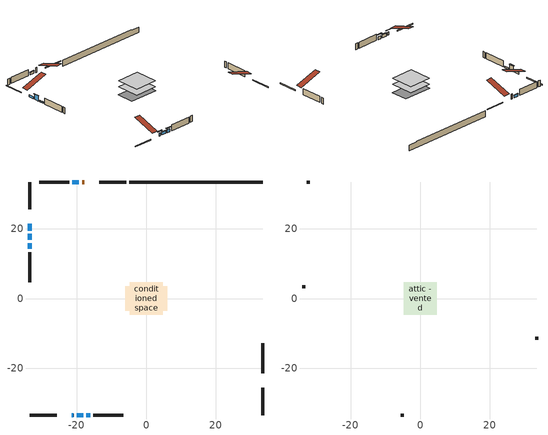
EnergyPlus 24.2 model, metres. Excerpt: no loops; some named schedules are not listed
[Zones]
conditioned space
 floor adiabatic (AdiabaticFloorConstruction): -4.71,-4.71 -4.71,4.71 4.71,4.71 4.71,-4.71 z0.76
 floor foundation (Slab1 construction): -6.08,-3.49 -6.08,3.49 6.08,3.49 6.08,-3.49 z-1.68
 wall outside (RimJoist1 construction): -5.78,33.42 -13.55,33.42 / -33.42,-33.42 -25.66,-33.42 / -33.42,33.42 -33.42,25.66 / 33.42,-33.42 33.42,-25.66 z0.76:1.06
 wall outside (AdiabaticWallConstruction 1): -17.83,33.42 -18.43,33.42 z0.76:2.79
 wall outside (AdiabaticWallConstruction): -21.38,-33.42 -20.87,-33.42 / -17.19,-33.42 -16.07,-33.42 z0.76:1.93; -19.94,-33.42 -18.11,-33.42 z0.76:1.88; -33.42,21.38 -33.42,19.45 z0.76:1.52; -33.42,18.52 -33.42,16.79 z0.76:2.87; -19.35,33.42 -21.18,33.42 z0.76:1.73; -33.42,15.87 -33.42,14.23 z0.76:1.32
 wall outside (Wall1 construction): -22.11,33.42 -30.72,33.42 / -15.14,-33.42 -6.53,-33.42 / -33.42,13.31 -33.42,4.7 / 33.42,-21.38 33.42,-12.78 z0.76:3.2
 wall foundation (FoundationWall1 construction): -4.86,33.42,-1.68 -4.86,33.42,0.76 29.6,33.42,0.76 29.6,33.42,0.52 33.42,33.42,0.52 33.42,33.42,-1.68
 window (WindowConstruction 5): -21.38,-33.42 -20.87,-33.42 z0.76:1.93
 window (WindowConstruction): -19.94,-33.42 -18.11,-33.42 z0.76:1.88
 window (WindowConstruction 1): -17.19,-33.42 -16.07,-33.42 z0.76:1.93
 window (WindowConstruction 2): -33.42,21.38 -33.42,19.45 z0.76:1.52
 window (WindowConstruction 3): -33.42,18.52 -33.42,16.79 z0.76:2.87
 window (WindowConstruction 4): -19.36,33.42 -21.18,33.42 z0.76:1.73
 window (WindowConstruction 6): -33.42,15.86 -33.42,14.24 z0.76:1.32
 door (Door): -17.83,33.42 -18.43,33.42 z0.76:2.79
 ceiling adiabatic (AdiabaticFloorConstruction): 4.71,-4.71 4.71,4.71 -4.71,4.71 -4.71,-4.71 z0.76
attic - vented
 floor to conditioned space (Floor1 construction Reversed): -4.71,-4.71 -4.71,4.71 4.71,4.71 4.71,-4.71 z3.2
 wall outside (Wall2 construction): -31.65,33.42 -32.5,33.42 / -5.6,-33.42 -4.76,-33.42 / -33.42,3.77 -33.42,2.92 / 33.42,-11.85 33.42,-11 z0.76:3.2
 roof outside (Roof1 construction): -16.9,33.42,3.2 -16.9,24.24,6.26 -14.48,24.24,6.26 -14.48,33.42,3.2; -22.31,-33.42,3.2 -22.31,-24.24,6.26 -24.73,-24.24,6.26 -24.73,-33.42,3.2; -33.42,22.31,3.2 -24.24,22.31,6.26 -24.24,24.73,6.26 -33.42,24.73,3.2; 33.42,-22.31,3.2 24.24,-22.31,6.26 24.24,-24.73,6.26 33.42,-24.73,3.2
shading: -19.96,-33.42 -22.29,-33.42 -22.29,-33.72 -19.96,-33.72 z2.84; -17.97,-33.42 -20.09,-33.42 -20.09,-33.72 -17.97,-33.72 z2.03; -15.31,-33.42 -17.94,-33.42 -17.94,-33.72 -15.31,-33.72 z2.69; -33.42,19.39 -33.42,21.44 -33.49,21.44 -33.49,19.39 z1.58; -33.42,16.58 -33.42,18.73 -33.72,18.73 -33.72,16.58 z3.08; -21.3,33.42 -19.24,33.42 -19.24,33.72 -21.3,33.72 z1.85; -33.42,14.17 -33.42,15.93 -33.49,15.93 -33.49,14.17 z1.38
[Building]
Building 1: Terrain=Suburbs
[Site:Location]
Sault Ste Marie AP_ON: Latitude {deg}=46.49; Longitude {deg}=-84.51; Time Zone {hr}=-5; Elevation {m}=192; Keep Site Location Information=Yes
[Site:GroundTemperature:Shallow]
0.840846, -1.16074, -1.32103, -0.371179, 3.44196, 7.23733, 10.5277, 12.6121, 12.7892, 11.0939, 7.8874, 4.20846
[Site:WaterMainsTemperature]
Calculation Method=Schedule; Temperature Schedule=mains temperature schedule
[Material] Roughness=Rough; Thermal Absorptance=0.9
Name | Thickness {m} | Conductivity {W/m-K} | Density {kg/m3} | Specific Heat {J/kg-K} | Solar Absorptance | Visible Absorptance
asphalt or fiberglass shingles | 0.00635 | 0.162714 | 1121.4 | 1465.45 | 0.84 | 0.84
ceiling loosefill ins | 0.254 | 0.0480833 | 16.02 | 1046.75 | 0.7 | 0.7
ceiling stud and cavity | 0.1397 | 0.137499 | 65.682 | 1177.47 | 0.7 | 0.7
concrete 4.0 in. | 0.1016 | 1.803125 | 2242.8 | 837.4 | 0.7 | 0.7
concrete 8.0 in. | 0.2032 | 1.803125 | 2242.8 | 837.4 | 0.7 | 0.7
door material | 0.04445 | 0.053851 | 512.64 | 1214.23 | 0.7 | 0.7
exterior vertical ins | 0.116369 | 0.029427 | 32.04 | 1214.23 | 0.7 | 0.7
floor covering | 0.0127 | 0.0433444 | 54.468 | 1339.84 | 0.6 | 0.6
floor rigid ins; wall rigid ins 1 | 0.512978 | 0.029427 | 32.04 | 1214.23 | 0.7 | 0.7
floor stud and cavity | 0.1397 | 1.75129 | 37.0049 | 1207.88 | 0.7 | 0.7
furniture material conditioned space 1 | 0.1524 | 0.115458 | 640.8 | 1214.23 | 0.6 | 0.6
gypsum board | 0.0127 | 0.160291 | 801 | 837.4 | 0.6 | 0.6
gypsum board 1 | 0.0127 | 0.160291 | 801 | 837.4 | 0.7 | 0.7
osb sheathing 0.5 in. | 0.0127 | 0.115458 | 512.64 | 1214.23 | 0.7 | 0.7
osb sheathing 0.75 in. | 0.01905 | 0.115458 | 512.64 | 1214.23 | 0.7 | 0.7
osb sheathing 2.0 in. | 0.0508 | 0.115458 | 512.64 | 1214.23 | 0.7 | 0.7
rim joist rigid ins | 0.103632 | 0.029427 | 32.04 | 1214.23 | 0.7 | 0.7
rim joist stud and cavity | 0.0508 | 0.059907 | 125.044 | 1163.47 | 0.6 | 0.6
wall rigid ins | 0.051816 | 0.029427 | 32.04 | 1214.23 | 0.7 | 0.7
wall stud and cavity | 0.1397 | 0.157107 | 139.0536 | 1170.24 | 0.7 | 0.7
wall stud and cavity 1 | 0.0889 | 6.1454 | 50.32683 | 1063.81 | 0.6 | 0.6
wall stud and cavity 2 | 0.0889 | 0.380278 | 52.3479 | 1209.89 | 0.7 | 0.7
wall stud and cavity 3 | 0.0889 | 0.391764 | 83.0341 | 1211.67 | 0.7 | 0.7
wood siding | 0.0254 | 0.102417 | 544.68 | 1172.36 | 0.84 | 0.84
wood siding 1 | 0.00254 | 0.102417 | 544.68 | 1172.36 | 0.84 | 0.84
wood siding 2; wood siding 3; wood siding 4 | 0.0254 | 0.102417 | 544.68 | 1172.36 | 0.7 | 0.7
[WindowMaterial:SimpleGlazingSystem]
Name | U-Factor {W/m2-K} | Solar Heat Gain Coefficient
WindowMaterial | 2.285395 | 0.56
WindowMaterial 1 | 2.390438 | 0.52
WindowMaterial 2 | 2.509676 | 0.46
WindowMaterial 3 | 2.29789 | 0.55
WindowMaterial 4 | 2.47958 | 0.48
WindowMaterial 5 | 3.04227 | 0.44
WindowMaterial 6 | 2.62153 | 0.41
[Construction]
AdiabaticFloorConstruction: floor stud and cavity, floor rigid ins, osb sheathing 0.75 in., floor covering
AdiabaticWallConstruction: wood siding 3, wall rigid ins 1, wall stud and cavity 2, gypsum board
AdiabaticWallConstruction 1: wood siding 4, wall rigid ins 1, wall stud and cavity 2, gypsum board
Door: door material
Floor1 construction Reversed: gypsum board, ceiling stud and cavity, ceiling loosefill ins
FoundationWall1 construction: concrete 8.0 in., gypsum board 1
furniture construction conditioned space 1: furniture material conditioned space 1
PartitionWallConstruction: gypsum board, wall stud and cavity 3, gypsum board
RimJoist1 construction: wood siding 2, rim joist rigid ins, osb sheathing 2.0 in., rim joist stud and cavity
Roof1 construction: asphalt or fiberglass shingles
Slab1 construction: concrete 4.0 in.
Wall1 construction: wood siding, wall rigid ins, osb sheathing 0.5 in., wall stud and cavity, gypsum board
Wall2 construction: wood siding 1, wall stud and cavity 1
WindowConstruction: WindowMaterial
WindowConstruction 1: WindowMaterial 1
WindowConstruction 2: WindowMaterial 2
WindowConstruction 3: WindowMaterial 3
WindowConstruction 4: WindowMaterial 4
WindowConstruction 5: WindowMaterial 5
WindowConstruction 6: WindowMaterial 6
[Zone] Multiplier=1; Part of Total Floor Area=Yes
Name | Volume {m3}
attic - vented | 44.1328
conditioned space | 445.3
[Space]
Name | Zone | Volume {m3}
attic - vented 1 | attic - vented | 44.1328
conditioned space 1 | conditioned space | 445.3
[ZoneInfiltration:EffectiveLeakageArea]
infil attic - vented 1: Zone or Space=attic - vented 1; Schedule=Always On Discrete; Effective Air Leakage Area {cm2}=3495.34; Stack Coefficient=0.00038236; Wind Coefficient=1.32116e-05
[ZoneMixing]
whole house fan mix: Zone or Space=attic - vented; Schedule=Always On Continuous; Design Flow Rate Calculation Method=Flow/Zone; Design Flow Rate {m3/s}=0; Source Zone or Space=conditioned space
[SurfaceProperty:ExposedFoundationPerimeter]
Slab1: Exposed Perimeter Calculation Method=TotalExposedPerimeter; Total Exposed Perimeter {m}=38.28
[InternalMass] Zone or ZoneList=conditioned space; Space or SpaceList=conditioned space 1
Name | Construction | Surface Area {m2}
furniture mass conditioned space 1 | furniture construction conditioned space 1 | 69.4803
partition wall mass | PartitionWallConstruction | 173.701
[Lights]
interior lighting: Zone or ZoneList or Space or SpaceList=conditioned space 1; Schedule=interior lighting schedule; Design Level Calculation Method=LightingLevel; Lighting Level {W}=343.2; Return Air Fraction=0; Fraction Radiant=0.6; Fraction Visible=0.2; Fraction Replaceable=1
[People]
occupants: Zone or ZoneList or Space or SpaceList=conditioned space 1; Number of People Schedule=occupants schedule; Number of People Calculation Method=People; Number of People=3; Fraction Radiant=0.314171; Sensible Heat Fraction=0.56303; Activity Level Schedule=occupants activity schedule; Carbon Dioxide Generation Rate {m3/s-W}=0; Enable ASHRAE 55 Comfort Warnings=No; Mean Radiant Temperature Calculation Type=EnclosureAveraged
[ElectricEquipment] Zone or ZoneList or Space or SpaceList=conditioned space 1; Design Level Calculation Method=EquipmentLevel
Name | Schedule | Design Level {W} | Fraction Latent | Fraction Radiant | Fraction Lost
clothes dryer | clothes dryer schedule | 140.772 | 0.015 | 0.081 | 0.85
clothes washer | clothes washer schedule | 32.1985 | 0.03 | 0.162 | 0.7
cooking range | cooking range schedule | 215.147 | 0.08 | 0.432 | 0.2
dishwasher | dishwasher schedule | 66.8632 | 0.3 | 0.18 | 0.4
fridge | fridge schedule | 72.9452 | 0 | 0.6 | 0
mech vent bath fan 0 | mech vent bath fan 0 schedule | 50.2 | 0 | 0 | 1
mech vent house fan | mech vent house fan schedule | 19.9167 | 0 | 0 | 0.5
mech vent house fan cfis | mech vent house fan cfis schedule | 0 | 0 | 0 | 0
misc plug loads | misc plug loads schedule | 494.7 | 0.045 | 0.513 | 0.1
whole house fan | Always On Discrete | 0 | 0 | 0 | 1
[OtherEquipment] Zone or ZoneList or Space or SpaceList=conditioned space 1; Design Level Calculation Method=EquipmentLevel
Name | Fuel Type | Schedule | Design Level {W} | Fraction Latent | Fraction Radiant | Fraction Lost
clothes dryer 1 | Electricity | clothes dryer schedule | 0 | 0.015 | 0.081 | 0.85
cooking range 1 | Electricity | cooking range schedule | 0 | 0.08 | 0.432 | 0.2
general water use latent | None | general water use schedule | 62.594 | 1 | 0 | 0
general water use sensible | None | general water use schedule | -61.6891 | 0 | 0.6 | 0
mech vent house fan latent load | None | Always On Discrete | 0 | 1 | 0 | 0
mech vent house fan sensible load | None | Always On Discrete | 0 | 0 | 0 | 0
water heater energy adjustment1 | Electricity | Always On Discrete | 0.01 | 0 | 0 | 1
[ZoneInfiltration:DesignFlowRate] Zone or ZoneList or Space or SpaceList=conditioned space 1; Schedule=Always On Discrete; Design Flow Rate Calculation Method=Flow/Zone; Design Flow Rate {m3/s}=0
infil flow; natural vent flow; whole house fan flow
[ZoneControl:Thermostat]
conditioned space Thermostat: Zone or ZoneList=conditioned space; Control Type Schedule=conditioned space Thermostat Schedule; Control 1=conditioned space temperature setpoint; Temperature Difference Between Cutout And Setpoint {deltaC}=0
[ZoneHVAC:Baseboard:Convective:Electric]
electric baseboard: Availability Schedule=Always On Discrete; Heating Design Capacity {W}=6946.96; Efficiency=1
[AirLoopHVAC:UnitarySystem]
unit heater unitary system: Control Type=Load; Controlling Zone or Thermostat Location=conditioned space; Dehumidification Control Type=None; Availability Schedule=Always On Discrete; Supply Fan=unit heater supply fan; Fan Placement=BlowThrough; Supply Air Fan Operating Mode Schedule=unit heater auto fan schedule; Heating Coil=unit heater htg coil; DX Heating Coil Sizing Ratio=1; Use DOAS DX Cooling Coil=No; Minimum Supply Air Temperature {C}=2; Latent Load Control=SensibleOnlyLoadControl; Cooling Supply Air Flow Rate Method=None; Heating Supply Air Flow Rate Method=SupplyAirFlowRate; Heating Supply Air Flow Rate {m3/s}=0.00141584; No Load Supply Air Flow Rate Method=SupplyAirFlowRate; No Load Supply Air Flow Rate {m3/s}=0; No Load Supply Air Flow Rate Control Set To Low Speed=Yes; Maximum Supply Air Temperature {C}=48.8889; Maximum Outdoor Dry-Bulb Temperature for Supplemental Heater Operation {C}=21; Ancillary On-Cycle Electric Power {W}=0; Ancillary Off-Cycle Electric Power {W}=0
[Fan:SystemModel]
unit heater supply fan: Availability Schedule=Always On Discrete; Design Maximum Air Flow Rate {m3/s}=0.00141584; Speed Control Method=Discrete; Electric Power Minimum Flow Rate Fraction=0.2; Design Pressure Rise {Pa}=500; Motor Efficiency=1; Motor In Air Stream Fraction=1; Design Electric Power Consumption {W}=Autosize; Design Power Sizing Method=PowerPerFlow; Electric Power Per Unit Flow Rate {W/(m3/s)}=1e-06; Electric Power Per Unit Flow Rate Per Unit Pressure {W/((m3/s)-Pa)}=1.66667; Fan Total Efficiency=0.7; Motor Loss Radiative Fraction=0; Number of Speeds=1; Speed Flow Fraction 1=1; Speed Electric Power Fraction 1=1
[Coil:Heating:Fuel]
unit heater htg coil: Availability Schedule=Always On Discrete; Fuel Type=OtherFuel1; Burner Efficiency=0.3; Nominal Capacity {W}=0.293071; On Cycle Parasitic Electric Load {W}=0; Off Cycle Parasitic Fuel Load {W}=0
[Zone equipment]
conditioned space: electric baseboard, unit heater unitary system
[Foundation:Kiva]
Foundation Kiva 1: Initial Indoor Air Temperature {C}=21.1111; Wall Height Above Grade {m}=0.759988; Wall Depth Below Slab {m}=0.2032; Custom Block Material Name 1=exterior vertical ins; Custom Block Depth 1 {m}=2.43998; Custom Block X Position 1 {m}=0.2159; Custom Block Z Position 1 {m}=0
[Foundation:Kiva:Settings]
Soil Conductivity {W/m-K}=0.849921; Soil Density {kg/m3}=1842.3; Soil Specific Heat {J/kg-K}=418.7; Ground Solar Absorptivity=0.9; Ground Thermal Absorptivity=0.9; Ground Surface Roughness {m}=0.03; Far-Field Width {m}=40; Deep-Ground Boundary Condition=ZeroFlux; Deep-Ground Depth {m}=40; Minimum Cell Dimension {m}=0.2; Maximum Cell Growth Coefficient=3; Simulation Timestep=Timestep
[Exterior:Lights]
exterior lighting: Schedule=exterior lighting schedule; Design Level {W}=75.6
[EnergyManagementSystem:GlobalVariable]
infil_program_Qfan
infil_program_Qinf
natural_vent_program_Qnv
natural_vent_program_Qwhf
[EnergyManagementSystem:Sensor]
Name | Output:Variable or Output:Meter Index Key | Output:Variable or Output:Meter
airflow_gain | infil flow | Infiltration Sensible Heat Gain Energy
airflow_gain_1 | natural vent flow | Infiltration Sensible Heat Gain Energy
airflow_gain_2 | whole house fan flow | Infiltration Sensible Heat Gain Energy
airflow_loss | infil flow | Infiltration Sensible Heat Loss Energy
airflow_loss_1 | natural vent flow | Infiltration Sensible Heat Loss Energy
airflow_loss_2 | whole house fan flow | Infiltration Sensible Heat Loss Energy
clg_load_cond |  | Cooling:EnergyTransfer:Zone:CONDITIONED SPACE
clg_sp_s; clg_sp_s_1 | cooling setpoint | Schedule Value
clothes_dryer_exhaust_0_sch_s | clothes dryer exhaust 0 schedule | Schedule Value
conditioned_space_clg_unmet_s | conditioned space | Zone Cooling Setpoint Not Met Time
conditioned_space_htg_unmet_s | conditioned space | Zone Heating Setpoint Not Met Time
cool_season | cooling season schedule | Schedule Value
fridge_tin_s | conditioned space | Zone Mean Air Temperature
htg_load_cond |  | Heating:EnergyTransfer:Zone:CONDITIONED SPACE
htg_sp_s; htg_sp_s_1 | heating setpoint | Schedule Value
ig_ee_conv | clothes dryer | Electric Equipment Convective Heating Energy
ig_ee_conv_2 | cooking range | Electric Equipment Convective Heating Energy
ig_ee_conv_4 | fridge | Electric Equipment Convective Heating Energy
ig_ee_conv_5 | misc plug loads | Electric Equipment Convective Heating Energy
ig_ee_conv_6 | whole house fan | Electric Equipment Convective Heating Energy
ig_ee_rad | clothes dryer | Electric Equipment Radiant Heating Energy
ig_ee_rad_2 | cooking range | Electric Equipment Radiant Heating Energy
ig_ee_rad_4 | fridge | Electric Equipment Radiant Heating Energy
ig_ee_rad_5 | misc plug loads | Electric Equipment Radiant Heating Energy
ig_ee_rad_6 | whole house fan | Electric Equipment Radiant Heating Energy
ig_lgt_conv | interior lighting | Lights Convective Heating Energy
ig_lgt_rad | interior lighting | Lights Radiant Heating Energy
ig_lgt_vis | interior lighting | Lights Visible Radiation Heating Energy
ig_oe_conv | clothes dryer 1 | Other Equipment Convective Heating Energy
ig_oe_conv_1 | cooking range 1 | Other Equipment Convective Heating Energy
ig_oe_conv_2 | general water use latent | Other Equipment Convective Heating Energy
ig_oe_conv_3 | general water use sensible | Other Equipment Convective Heating Energy
ig_oe_conv_4 | water heater energy adjustment1 | Other Equipment Convective Heating Energy
ig_oe_rad | clothes dryer 1 | Other Equipment Radiant Heating Energy
ig_oe_rad_1 | cooking range 1 | Other Equipment Radiant Heating Energy
ig_oe_rad_2 | general water use latent | Other Equipment Radiant Heating Energy
ig_oe_rad_3 | general water use sensible | Other Equipment Radiant Heating Energy
ig_oe_rad_4 | water heater energy adjustment1 | Other Equipment Radiant Heating Energy
ig_ppl_conv | occupants | People Convective Heating Energy
ig_ppl_rad | occupants | People Radiant Heating Energy
im_conv | furniture mass conditioned space 1 | Surface Inside Face Convection Heat Gain Energy
im_conv_1 | partition wall mass | Surface Inside Face Convection Heat Gain Energy
im_ig | furniture mass conditioned space 1 | Surface Inside Face Internal Gains Radiation Heat Gain Energy
im_ig_1 | partition wall mass | Surface Inside Face Internal Gains Radiation Heat Gain Energy
im_lgt | furniture mass conditioned space 1 | Surface Inside Face Lights Radiation Heat Gain Energy
im_lgt_1 | partition wall mass | Surface Inside Face Lights Radiation Heat Gain Energy
im_sol | furniture mass conditioned space 1 | Surface Inside Face Solar Radiation Heat Gain Energy
im_sol_1 | partition wall mass | Surface Inside Face Solar Radiation Heat Gain Energy
im_surf | furniture mass conditioned space 1 | Surface Inside Face Net Surface Thermal Radiation Heat Gain Energy
im_surf_1 | partition wall mass | Surface Inside Face Net Surface Thermal Radiation Heat Gain Energy
mech_vent_bath_fan_0_sch_s | mech vent bath fan 0 schedule | Schedule Value
mv_conv | mech vent bath fan 0 | Electric Equipment Convective Heating Energy
mv_conv_1 | mech vent house fan | Electric Equipment Convective Heating Energy
mv_conv_2 | mech vent house fan cfis | Electric Equipment Convective Heating Energy
mv_conv_3 | mech vent house fan latent load | Other Equipment Convective Heating Energy
mv_conv_4 | mech vent house fan sensible load | Other Equipment Convective Heating Energy
mv_rad | mech vent bath fan 0 | Electric Equipment Radiant Heating Energy
mv_rad_1 | mech vent house fan | Electric Equipment Radiant Heating Energy
mv_rad_2 | mech vent house fan cfis | Electric Equipment Radiant Heating Energy
mv_rad_3 | mech vent house fan latent load | Other Equipment Radiant Heating Energy
mv_rad_4 | mech vent house fan sensible load | Other Equipment Radiant Heating Energy
natural_vent_s | natural vent schedule | Schedule Value
out_pb_s |  | Site Outdoor Air Barometric Pressure
out_wt_s |  | Site Outdoor Air Humidity Ratio
site_vw_s |  | Site Wind Speed
ss_back_out | Window1 | Surface Window Shortwave from Zone Back Out Window Heat Transfer Rate
ss_back_out_1 | Window2 | Surface Window Shortwave from Zone Back Out Window Heat Transfer Rate
ss_back_out_2 | Window3 | Surface Window Shortwave from Zone Back Out Window Heat Transfer Rate
ss_back_out_3 | Window4 | Surface Window Shortwave from Zone Back Out Window Heat Transfer Rate
ss_back_out_4 | Window6 | Surface Window Shortwave from Zone Back Out Window Heat Transfer Rate
ss_back_out_5 | Window7 | Surface Window Shortwave from Zone Back Out Window Heat Transfer Rate
ss_back_out_6 | Window9 | Surface Window Shortwave from Zone Back Out Window Heat Transfer Rate
ss_conv | Door1 | Surface Inside Face Convection Heat Gain Energy
ss_conv_1 | Window1 | Surface Inside Face Convection Heat Gain Energy
ss_conv_2 | Window2 | Surface Inside Face Convection Heat Gain Energy
ss_conv_3 | Window3 | Surface Inside Face Convection Heat Gain Energy
ss_conv_4 | Window4 | Surface Inside Face Convection Heat Gain Energy
ss_conv_5 | Window6 | Surface Inside Face Convection Heat Gain Energy
ss_conv_6 | Window7 | Surface Inside Face Convection Heat Gain Energy
ss_conv_7 | Window9 | Surface Inside Face Convection Heat Gain Energy
ss_ig | Door1 | Surface Inside Face Internal Gains Radiation Heat Gain Energy
ss_ig_1 | Window1 | Surface Inside Face Internal Gains Radiation Heat Gain Energy
ss_ig_2 | Window2 | Surface Inside Face Internal Gains Radiation Heat Gain Energy
ss_ig_3 | Window3 | Surface Inside Face Internal Gains Radiation Heat Gain Energy
ss_ig_4 | Window4 | Surface Inside Face Internal Gains Radiation Heat Gain Energy
ss_ig_5 | Window6 | Surface Inside Face Internal Gains Radiation Heat Gain Energy
ss_ig_6 | Window7 | Surface Inside Face Internal Gains Radiation Heat Gain Energy
ss_ig_7 | Window9 | Surface Inside Face Internal Gains Radiation Heat Gain Energy
ss_lgt | Door1 | Surface Inside Face Lights Radiation Heat Gain Energy
ss_sol | Door1 | Surface Inside Face Solar Radiation Heat Gain Energy
ss_surf | Door1 | Surface Inside Face Net Surface Thermal Radiation Heat Gain Energy
ss_surf_1 | Window1 | Surface Inside Face Net Surface Thermal Radiation Heat Gain Energy
ss_surf_2 | Window2 | Surface Inside Face Net Surface Thermal Radiation Heat Gain Energy
ss_surf_3 | Window3 | Surface Inside Face Net Surface Thermal Radiation Heat Gain Energy
ss_surf_4 | Window4 | Surface Inside Face Net Surface Thermal Radiation Heat Gain Energy
ss_surf_5 | Window6 | Surface Inside Face Net Surface Thermal Radiation Heat Gain Energy
ss_surf_6 | Window7 | Surface Inside Face Net Surface Thermal Radiation Heat Gain Energy
ss_surf_7 | Window9 | Surface Inside Face Net Surface Thermal Radiation Heat Gain Energy
ss_trans_in | Window1 | Surface Window Transmitted Solar Radiation Rate
ss_trans_in_1 | Window2 | Surface Window Transmitted Solar Radiation Rate
ss_trans_in_2 | Window3 | Surface Window Transmitted Solar Radiation Rate
ss_trans_in_3 | Window4 | Surface Window Transmitted Solar Radiation Rate
ss_trans_in_4 | Window6 | Surface Window Transmitted Solar Radiation Rate
ss_trans_in_5 | Window7 | Surface Window Transmitted Solar Radiation Rate
ss_trans_in_6 | Window9 | Surface Window Transmitted Solar Radiation Rate
ss_trans_out | Window1 | Surface Inside Face Initial Transmitted Diffuse Transmitted Out Window Solar Radiation Rate
ss_trans_out_1 | Window2 | Surface Inside Face Initial Transmitted Diffuse Transmitted Out Window Solar Radiation Rate
ss_trans_out_2 | Window3 | Surface Inside Face Initial Transmitted Diffuse Transmitted Out Window Solar Radiation Rate
ss_trans_out_3 | Window4 | Surface Inside Face Initial Transmitted Diffuse Transmitted Out Window Solar Radiation Rate
ss_trans_out_4 | Window6 | Surface Inside Face Initial Transmitted Diffuse Transmitted Out Window Solar Radiation Rate
ss_trans_out_5 | Window7 | Surface Inside Face Initial Transmitted Diffuse Transmitted Out Window Solar Radiation Rate
ss_trans_out_6 | Window9 | Surface Inside Face Initial Transmitted Diffuse Transmitted Out Window Solar Radiation Rate
s_conv | Floor1 | Surface Inside Face Convection Heat Gain Energy
s_conv_1 | FoundationWall1 | Surface Inside Face Convection Heat Gain Energy
s_conv_10 | Wall1:180 | Surface Inside Face Convection Heat Gain Energy
s_conv_11 | Wall1:270 | Surface Inside Face Convection Heat Gain Energy
s_conv_12 | Wall1:90 | Surface Inside Face Convection Heat Gain Energy
s_conv_2 | inferred conditioned ceiling | Surface Inside Face Convection Heat Gain Energy
s_conv_3 | inferred conditioned floor | Surface Inside Face Convection Heat Gain Energy
s_conv_4 | RimJoist1:0 | Surface Inside Face Convection Heat Gain Energy
s_conv_5 | RimJoist1:180 | Surface Inside Face Convection Heat Gain Energy
s_conv_6 | RimJoist1:270 | Surface Inside Face Convection Heat Gain Energy
s_conv_7 | RimJoist1:90 | Surface Inside Face Convection Heat Gain Energy
s_conv_8 | Slab1 | Surface Inside Face Convection Heat Gain Energy
s_conv_9 | Wall1:0 | Surface Inside Face Convection Heat Gain Energy
s_ig | Floor1 | Surface Inside Face Internal Gains Radiation Heat Gain Energy
s_ig_1 | FoundationWall1 | Surface Inside Face Internal Gains Radiation Heat Gain Energy
s_ig_10 | Wall1:180 | Surface Inside Face Internal Gains Radiation Heat Gain Energy
s_ig_11 | Wall1:270 | Surface Inside Face Internal Gains Radiation Heat Gain Energy
s_ig_12 | Wall1:90 | Surface Inside Face Internal Gains Radiation Heat Gain Energy
s_ig_2 | inferred conditioned ceiling | Surface Inside Face Internal Gains Radiation Heat Gain Energy
s_ig_3 | inferred conditioned floor | Surface Inside Face Internal Gains Radiation Heat Gain Energy
s_ig_4 | RimJoist1:0 | Surface Inside Face Internal Gains Radiation Heat Gain Energy
s_ig_5 | RimJoist1:180 | Surface Inside Face Internal Gains Radiation Heat Gain Energy
s_ig_6 | RimJoist1:270 | Surface Inside Face Internal Gains Radiation Heat Gain Energy
s_ig_7 | RimJoist1:90 | Surface Inside Face Internal Gains Radiation Heat Gain Energy
s_ig_8 | Slab1 | Surface Inside Face Internal Gains Radiation Heat Gain Energy
s_ig_9 | Wall1:0 | Surface Inside Face Internal Gains Radiation Heat Gain Energy
s_lgt | Floor1 | Surface Inside Face Lights Radiation Heat Gain Energy
s_lgt_1 | FoundationWall1 | Surface Inside Face Lights Radiation Heat Gain Energy
s_lgt_10 | Wall1:180 | Surface Inside Face Lights Radiation Heat Gain Energy
s_lgt_11 | Wall1:270 | Surface Inside Face Lights Radiation Heat Gain Energy
s_lgt_12 | Wall1:90 | Surface Inside Face Lights Radiation Heat Gain Energy
s_lgt_2 | inferred conditioned ceiling | Surface Inside Face Lights Radiation Heat Gain Energy
s_lgt_3 | inferred conditioned floor | Surface Inside Face Lights Radiation Heat Gain Energy
s_lgt_4 | RimJoist1:0 | Surface Inside Face Lights Radiation Heat Gain Energy
s_lgt_5 | RimJoist1:180 | Surface Inside Face Lights Radiation Heat Gain Energy
s_lgt_6 | RimJoist1:270 | Surface Inside Face Lights Radiation Heat Gain Energy
s_lgt_7 | RimJoist1:90 | Surface Inside Face Lights Radiation Heat Gain Energy
s_lgt_8 | Slab1 | Surface Inside Face Lights Radiation Heat Gain Energy
s_lgt_9 | Wall1:0 | Surface Inside Face Lights Radiation Heat Gain Energy
